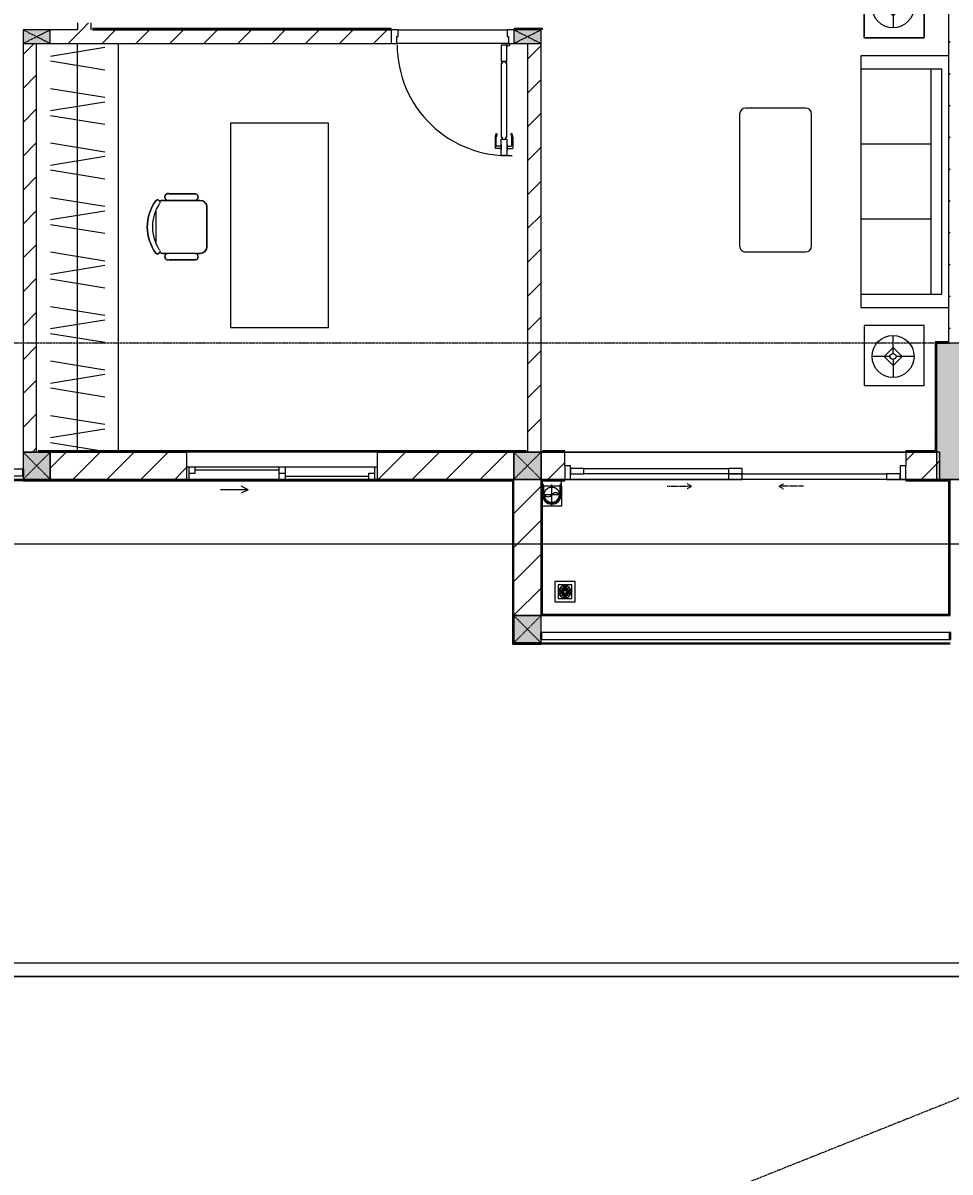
# Model space of a CAD drawing. Header units: millimetres. Extents: x 5356 to 209803, y -16346 to 109894.
# Drawn here: x 62252 to 69053, y 19453 to 27887 of the extents above; entities that cross this region are included whole.
import ezdxf

# ---------------------------------------------------------------- set-up
doc = ezdxf.new("R2010")
doc.units = ezdxf.units.MM
for name, pattern in [('Dash', [6, 3, -3]), ('Grid Line', [22.225, 12.7, -3.175, 3.175, -3.175]), ('IMPORT-CENTER _3_', [10.16, 6.35, -1.27, 1.27, -1.27])]:
    doc.linetypes.add(name, pattern=pattern)
for name, color, linetype, lineweight in [('0-1', 7, 'Continuous', 5), ('A-ANNO-DIMS', 211, 'Continuous', 9), ('A-ANNO-DIMS-220', 211, 'Continuous', 9), ('A-DETL-GENF-1', 9, 'Continuous', 9), ('A-DOOR', 31, 'Continuous', 9), ('A-DOOR-1', 9, 'Continuous', 9), ('A-DOOR-FRAM', 31, 'Continuous', 9), ('A-DOOR-HDLN', 31, 'Dash', 9), ('A-FLOR-1', 9, 'Continuous', 9), ('A-FLOR-HRAL', 11, 'Continuous', 9), ('A-FLOR-HRAL-1', 9, 'Continuous', 9), ('A-GLAZ', 151, 'Continuous', 9), ('A-WALL', 113, 'Continuous', 9), ('A-WALL-1', 253, 'Continuous', 18), ('A-WALL-2', 9, 'Continuous', 9), ('A-WALL-3', 113, 'Continuous', 18), ('A-WALL-PATT-1', 10, 'Continuous', 9), ('A-WALL-PATT-2', 9, 'Continuous', 9), ('A-WALL-PATT-3', 111, 'Continuous', 9), ('C-PRKG', 70, 'Continuous', 9), ('C-PRKG-HDLN', 70, 'Dash', 9), ('G-IMPT', 8, 'Continuous', 9), ('G-IMPT-2', 8, 'IMPORT-CENTER _3_', 9), ('I-FURN', 30, 'Continuous', 9), ('I-FURN-1', 9, 'Continuous', 9), ('I-WALL-1', 253, 'Continuous', 18), ('I-WALL-2', 9, 'Continuous', 9), ('M-EQPM', 50, 'Continuous', 9), ('S-BEAM-1', 9, 'Continuous', 9), ('S-COLS', 52, 'Continuous', 9), ('S-COLS-1', 254, 'Continuous', 5), ('S-COLS-2', 253, 'Continuous', 18), ('S-COLS-3', 9, 'Continuous', 9), ('S-COLS-4', 52, 'Continuous', 18), ('S-COLS-5', 52, 'Dash', 9), ('S-COLS-HDLN', 52, 'Dash', 9), ('S-COLS-HDLN-1', 9, 'Dash', 9), ('S-GRID-1', 1, 'Grid Line', 9)]:
    doc.layers.add(name, color=color, linetype=linetype, lineweight=lineweight)
doc.styles.add('Arial_2', font='arial_0.ttf', dxfattribs={"width": 0.9, "height": 660})
doc.dimstyles.new('1_Dim_chi_tiet_khu_đất_2', dxfattribs={"dimscale": 304.8, "dimtxt": 673.371204, "dimasz": 0.866142, "dimexe": 0.721785, "dimexo": 0.0625, "dimgap": 0.072178, "dimtad": 1, "dimdec": 0, "dimrnd": 5, "dimzin": 0, "dimdsep": 46, "dimtxsty": 'Arial_2', "dimblk1": 'OBLIQUE', "dimblk2": 'OBLIQUE', "dimsah": 1, "dimcen": 0.09, "dimdle": 0.721785, "dimazin": 0, "dimtfac": 1, "dimtdec": 4, "dimtix": 1, "dimtmove": 0, "dimatfit": 3, "dimfxl": 2.165354, "dimfxlon": 1, "dimtvp": 1, "dimtolj": 1, "dimtzin": 0, "dimarcsym": 2})
pattern_1 = [(45, (0, 0), (-124.4508, 124.4508), [])]
pattern_2 = [(45, (0, 0), (-116.67262, 116.67262), [])]

# ---------------------------------------------------------------- blocks, each defined once
blk = doc.blocks.new('NCV_TKTC_KET CAU_rvt-1-TKCS_MB ĐỊNH VỊ MỐC TỌA ĐỘ CÔNG TRÌNH')
at = {"layer": 'S-COLS-1'}
blk.add_hatch(color=256, dxfattribs=at).paths.add_polyline_path([(69352.6, 24536.9), (69352.6, 25536.9), (68952.6, 25536.9), (68952.6, 24536.9)])
at = {"layer": 'S-BEAM-1'}
blk.add_line((69052.6, 23535.3), (66052.6, 23535.3), dxfattribs=at)
at = {"layer": 'S-COLS-2'}
for p, q in [((69352.6, 25536.9), (68952.6, 25536.9)), ((68952.6, 25536.9), (68952.6, 24536.9)), ((68952.6, 24536.9), (69352.6, 24536.9))]:
    blk.add_line(p, q, dxfattribs=at)
blk = doc.blocks.new('DOOR_CW_01 CANH MO-PANEL KINH - DIW_01-900x2200-CỬA GỖ VÂN LAMINATE-553393-TKCS_MB ĐỊNH VỊ MỐC TỌA ĐỘ CÔNG TRÌNH')
at = {"layer": 'A-DETL-GENF-1'}
for p, q in [((-397, 872), (-357, 872)), ((-397, 752), (-397, 872)), ((-357, 872), (-357, 752)), ((-442, 737), (-442, 816.5)), ((-399, 820.5), (-438, 820.5)), ((-434, 799.5), (-434, 737)), ((-399, 803.5), (-430, 803.5)), ((-399, 831.8), (-397, 831.8)), ((-399, 792.2), (-399, 831.8)), ((-397, 792.2), (-399, 792.2)), ((-397, 792.2), (-397, 831.8)), ((-357, 792.2), (-357, 831.8)), ((-355, 831.8), (-357, 831.8)), ((-357, 792.2), (-355, 792.2)), ((-355, 792.2), (-355, 831.8)), ((-355, 820.5), (-316, 820.5)), ((-355, 803.5), (-324, 803.5)), ((-320, 799.5), (-320, 737)), ((-312, 737), (-312, 816.5)), ((-433.9, 711.2), (-427.3, 715.8)), ((-357, 752), (-397, 752)), ((-397, 738), (-391, 738)), ((-397, 738), (-397, 196)), ((-363, 752), (-391, 752)), ((-391, 752), (-391, 738)), ((-363, 738), (-363, 752)), ((-357, 738), (-363, 738)), ((-357, 196), (-357, 738)), ((-320.1, 711.2), (-326.7, 715.8)), ((-397, 196), (-391, 196)), ((-357, 182), (-397, 182)), ((-397, 182), (-397, 62)), ((-391, 196), (-391, 182)), ((-391, 182), (-363, 182)), ((-357, 196), (-363, 196)), ((-363, 182), (-363, 196)), ((-357, 62), (-357, 182)), ((-397, 62), (-357, 62))]:
    blk.add_line(p, q, dxfattribs=at)
blk.add_circle((-407, 60), 10, dxfattribs=at)
for centre, radius, start, end in [((-407, 60), 814, 360, 92), ((-438, 816.5), 4, 90, 180), ((-430, 799.5), 4, 90, 180), ((-324, 799.5), 4, 360, 90), ((-316, 816.5), 4, 0, 90), ((-397, 737), 45, 180, 215), ((-397, 737), 37, 180, 215), ((-357, 737), 37, 325, 0), ((-357, 737), 45, 325, 0)]:
    blk.add_arc(centre, radius, start, end, dxfattribs=at)
at = {"layer": 'A-DOOR-1'}
for p, q in [((-410, 50), (-450, 50)), ((-450, 50), (-450, -50)), ((-410, 0), (-410, 50)), ((-400, 0), (-410, 0)), ((-407, 50), (-382, 50)), ((-400, -50), (-400, 0)), ((410, 0), (400, 0)), ((400, 0), (400, -50)), ((450, 50), (410, 50)), ((410, 50), (410, 0)), ((450, -50), (450, 50)), ((-450, -50), (-400, -50)), ((400, -50), (450, -50))]:
    blk.add_line(p, q, dxfattribs=at)
blk = doc.blocks.new('TU DO LV A - TU DO LV A-V11-TKCS_MB ĐỊNH VỊ MỐC TỌA ĐỘ CÔNG TRÌNH')
at = {"layer": 'I-FURN'}
for p, q in [((10, 136.3), (68.9, 499)), ((169, 101), (104.4, 499)), ((202.5, 101), (267.1, 499)), ((404.3, 101), (468.9, 499)), ((569, 101), (504.4, 499)), ((602.5, 101), (667.1, 499)), ((804.3, 101), (868.9, 499)), ((969, 101), (904.4, 499)), ((1002.5, 101), (1067.1, 499)), ((1204.3, 101), (1268.9, 499)), ((1369, 101), (1304.4, 499)), ((1402.5, 101), (1467.1, 499)), ((1604.3, 101), (1668.9, 499)), ((1769, 101), (1704.4, 499)), ((1802.5, 101), (1867.1, 499)), ((2004.3, 101), (2068.9, 499)), ((2169, 101), (2104.4, 499)), ((2202.5, 101), (2267.1, 499)), ((2404.3, 101), (2468.9, 499)), ((2569, 101), (2504.4, 499)), ((2602.5, 101), (2667.1, 499)), ((2804.3, 101), (2868.9, 499)), ((2969, 101), (2904.4, 499)), ((10, 300), (3000, 300)), ((10, 0), (3000, 0))]:
    blk.add_line(p, q, dxfattribs=at)
at = {"layer": 'I-FURN-1'}
blk.add_line((10, 0), (3000, 0), dxfattribs=at)
blk = doc.blocks.new('BAN LV A - BAN LV A_dwg_ban hoc2-348006-TKCS_MB ĐỊNH VỊ MỐC TỌA ĐỘ CÔNG TRÌNH')
at = {"layer": 'I-FURN'}
for p, q in [((145.8, 437.4), (-145.8, 437.4)), ((-243, 354.4), (-243, 162)), ((-194.4, 388.8), (-194.4, 113.4)), ((194.4, 113.4), (194.4, 388.8)), ((194.4, 351.4), (194.4, 150.8)), ((243.7, 162), (243.7, 354.4)), ((-120.5, 64.8), (120.5, 64.8))]:
    blk.add_line(p, q, dxfattribs=at)
at = {"layer": 'I-FURN', "flags": 128}
blk.add_lwpolyline([(-737.8, 610.5), (-737.8, 1330.5), (-154.9, 1330.5), (762.2, 1330.5), (762.2, 610.5)], close=True, dxfattribs=at)
at = {"layer": 'I-FURN'}
for centre, radius, start, end in [((-145.8, 388.8), 48.6, 90, 180), ((145.8, 388.8), 48.6, 360, 90), ((-218.7, 347.3), 25.3, 343.7398, 163.7398), ((219.4, 347.3), 25.3, 16.2602, 170.70537), ((-218.7, 154.9), 25.3, 163.7398, 16.2602), ((-180.2, 75.4), 17.8, 57.97259, 216.69006), ((-145.8, 113.4), 48.6, 180, 207.58444), ((0, 359.3), 318.2, 237.57575, 302.42425), ((180.2, 75.4), 17.8, 323.30994, 122.02741), ((145.8, 113.4), 48.6, 332.41556, 0), ((219.4, 154.9), 25.3, 189.29463, 16.2602), ((0, 324), 324, 233.1301, 306.8699)]:
    blk.add_arc(centre, radius, start, end, dxfattribs=at)
blk = doc.blocks.new('BAN LV A - BAN LV A_dwg-348005-TKCS_MB ĐỊNH VỊ MỐC TỌA ĐỘ CÔNG TRÌNH')
at = {"extrusion": (0, 0, -1), "zscale": -1, "rotation": 180}
blk.add_blockref('BAN LV A - BAN LV A_dwg_ban hoc2-348006-TKCS_MB ĐỊNH VỊ MỐC TỌA ĐỘ CÔNG TRÌNH', (-729, 1383.7), dxfattribs=at)
blk = doc.blocks.new('BAN LV A - BAN LV A-348231-TKCS_MB ĐỊNH VỊ MỐC TỌA ĐỘ CÔNG TRÌNH')
at = {"layer": 'I-FURN-1'}
for p, q in [((534.6, 1270.3), (534.6, 1235.9)), ((923.4, 1232.9), (923.4, 1270.3)), ((486, 1221.7), (486, 1029.3)), ((972.7, 1029.3), (972.7, 1221.7)), ((534.6, 1029.3), (534.6, 994.9)), ((923.4, 994.9), (923.4, 1032.3)), ((583.2, 946.3), (874.8, 946.3)), ((1491.2, 773.2), (-8.8, 773.2)), ((-8.8, 773.2), (-8.8, 53.2)), ((1491.2, 53.2), (1491.2, 773.2)), ((-8.8, 53.2), (1491.2, 53.2))]:
    blk.add_line(p, q, dxfattribs=at)
for centre, radius, start, end in [((729, 1059.7), 324, 53.1301, 126.8699), ((548.9, 1308.3), 17.8, 143.30994, 240.59603), ((583.2, 1270.3), 48.6, 152.41556, 180), ((909.2, 1308.3), 17.8, 299.40397, 36.69006), ((874.8, 1270.3), 48.6, 360, 27.58444), ((510.3, 1228.8), 25.3, 16.2602, 196.2602), ((948.4, 1228.8), 25.3, 343.7398, 170.70537), ((510.3, 1036.4), 25.3, 196.2602, 343.7398), ((948.4, 1036.4), 25.3, 189.29463, 343.7398), ((583.2, 994.9), 48.6, 180, 270), ((874.8, 994.9), 48.6, 270, 360)]:
    blk.add_arc(centre, radius, start, end, dxfattribs=at)
blk.add_blockref('BAN LV A - BAN LV A_dwg-348005-TKCS_MB ĐỊNH VỊ MỐC TỌA ĐỘ CÔNG TRÌNH', (0, 0))
blk = doc.blocks.new('LOBBY_SOFA_1 - LOBBY_SOFA_1-V15-TKCS_MB ĐỊNH VỊ MỐC TỌA ĐỘ CÔNG TRÌNH')
at = {"layer": 'I-FURN'}
for p, q in [((-2556, -14.9), (-2556, -660)), ((-2457, -66), (-2457, -660)), ((-807, -66), (-2457, -66)), ((-807, -660), (-807, -66)), ((-708, -660), (-708, -14.9)), ((-807, -143), (-2457, -143)), ((-1907, -143), (-1907, -660)), ((-1357, -143), (-1357, -660)), ((-3128.2, -193.5), (-2688.2, -193.5)), ((-3128.2, -633.5), (-3128.2, -193.5)), ((-2688.2, -193.5), (-2688.2, -633.5)), ((-575.9, -193.5), (-575.9, -633.5)), ((-135.9, -193.5), (-575.9, -193.5)), ((-135.9, -633.5), (-135.9, -193.5)), ((-2915.4, -269), (-2915.4, -401)), ((-348.6, -269), (-348.6, -401)), ((-2915.4, -357), (-2981.4, -423)), ((-2849.4, -423), (-2915.4, -357)), ((-414.6, -423), (-348.6, -357)), ((-348.6, -357), (-282.6, -423)), ((-2937.4, -423), (-3069.4, -423)), ((-2981.4, -423), (-2915.4, -489)), ((-2915.4, -489), (-2849.4, -423)), ((-2915.4, -445), (-2915.4, -577)), ((-2893.4, -423), (-2761.4, -423)), ((-370.6, -423), (-502.6, -423)), ((-348.6, -489), (-414.6, -423)), ((-282.6, -423), (-348.6, -489)), ((-348.6, -445), (-348.6, -577)), ((-326.6, -423), (-194.6, -423)), ((-2688.2, -633.5), (-3128.2, -633.5)), ((-2556, -660), (-708, -660)), ((-575.9, -633.5), (-135.9, -633.5)), ((-2172.3, -1064.5), (-2172.3, -1504.5)), ((-1160.3, -1020.5), (-2128.3, -1020.5)), ((-1116.3, -1504.5), (-1116.3, -1064.5)), ((-2128.3, -1548.5), (-1160.3, -1548.5))]:
    blk.add_line(p, q, dxfattribs=at)
for centre, radius in [((-2915.4, -423), 154), ((-348.6, -423), 154), ((-2915.4, -423), 22), ((-348.6, -423), 22)]:
    blk.add_circle(centre, radius, dxfattribs=at)
for centre, start, end in [((-2128.3, -1064.5), 90, 180), ((-1160.3, -1064.5), 0, 90), ((-2128.3, -1504.5), 180, 270), ((-1160.3, -1504.5), 270, 0)]:
    blk.add_arc(centre, 44, start, end, dxfattribs=at)
at = {"layer": 'I-FURN-1'}
for p, q in [((-2556, -14.9), (-2556, -660)), ((-708, -660), (-708, -14.9)), ((-2688.2, -193.5), (-3128.2, -193.5)), ((-3128.2, -193.5), (-3128.2, -633.5)), ((-2688.2, -633.5), (-2688.2, -193.5)), ((-135.9, -193.5), (-575.9, -193.5)), ((-575.9, -193.5), (-575.9, -633.5)), ((-135.9, -633.5), (-135.9, -193.5)), ((-3128.2, -633.5), (-2688.2, -633.5)), ((-2556, -660), (-708, -660)), ((-575.9, -633.5), (-135.9, -633.5)), ((-2172.3, -1064.5), (-2172.3, -1504.5)), ((-1160.3, -1020.5), (-2128.3, -1020.5)), ((-1116.3, -1504.5), (-1116.3, -1064.5)), ((-2128.3, -1548.5), (-1160.3, -1548.5))]:
    blk.add_line(p, q, dxfattribs=at)
for centre, start, end in [((-2128.3, -1064.5), 90, 180), ((-1160.3, -1064.5), 0, 90), ((-2128.3, -1504.5), 180, 270), ((-1160.3, -1504.5), 270, 0)]:
    blk.add_arc(centre, 44, start, end, dxfattribs=at)
blk = doc.blocks.new('Railing - 50 x 10mm-457210-TKCS_MB ĐỊNH VỊ MỐC TỌA ĐỘ CÔNG TRÌNH')
at = {"layer": 'A-FLOR-HRAL-1'}
for p, q in [((25, 5), (-25, 5)), ((-25, 5), (-25, -5)), ((25, -5), (25, 5)), ((-25, -5), (25, -5))]:
    blk.add_line(p, q, dxfattribs=at)
blk = doc.blocks.new('Railing - Railing-641389-TKCS_MB ĐỊNH VỊ MỐC TỌA ĐỘ CÔNG TRÌNH')
at = {"layer": 'A-FLOR-HRAL-1'}
for p, q in [((39339.1, 15351.2), (38244.1, 15351.2)), ((38244.1, 15301.2), (39339.1, 15301.2))]:
    blk.add_line(p, q, dxfattribs=at)
at = {"rotation": 90.00000000000001}
for p in [(38219.1, 15326.2), (39344.1, 15326.2)]:
    blk.add_blockref('Railing - 50 x 10mm-457210-TKCS_MB ĐỊNH VỊ MỐC TỌA ĐỘ CÔNG TRÌNH', p, dxfattribs=at)
blk = doc.blocks.new('G1_SOF - BO TRU - 100x200-745959-TKCS_MB ĐỊNH VỊ MỐC TỌA ĐỘ CÔNG TRÌNH')
at = {"layer": 'S-COLS-3'}
blk.add_hatch(color=256, dxfattribs=at).paths.add_polyline_path([(50, -100), (50, 98.4), (-50, 98.4), (-50, -100), (0, -100)])
at = {"layer": 'S-COLS-2'}
for p, q in [((-50, 98.4), (-50, -100)), ((50, -100), (50, 98.4)), ((-50, -100), (50, -100))]:
    blk.add_line(p, q, dxfattribs=at)
at = {"layer": 'S-COLS-HDLN-1'}
for p, q in [((50, 100), (-50, -100)), ((-50, 100), (50, -100))]:
    blk.add_line(p, q, dxfattribs=at)
blk = doc.blocks.new('G1_SOF - BO TRU - 100x200-V63-TKCS_MB ĐỊNH VỊ MỐC TỌA ĐỘ CÔNG TRÌNH')
at = {"layer": 'S-COLS-3'}
blk.add_hatch(color=256, dxfattribs=at).paths.add_polyline_path([(50, -100), (50, 100), (-50, 100), (-50, -100)])
at = {"layer": 'S-COLS-2'}
for p, q in [((50, 100), (-50, 100)), ((-50, 100), (-50, -100)), ((50, -100), (50, 100)), ((-50, -100), (50, -100))]:
    blk.add_line(p, q, dxfattribs=at)
at = {"layer": 'S-COLS-HDLN-1'}
for p, q in [((50, 100), (-50, -100)), ((-50, 100), (50, -100))]:
    blk.add_line(p, q, dxfattribs=at)
blk = doc.blocks.new('NCV_TKTC_TANG 1_rvt-1-TKCS_MB ĐỊNH VỊ MỐC TỌA ĐỘ CÔNG TRÌNH')
at = {"layer": 'A-WALL-PATT-1'}
h = blk.add_hatch(dxfattribs=at)
h.set_pattern_fill('FP_2', color=256, style=0, pattern_type=2)
h.set_pattern_definition(pattern_1)
h.paths.add_polyline_path([(62752.6, 27836.9), (62752.6, 27886.9), (62652.6, 27886.9), (62652.6, 27836.9), (62702.6, 27836.9)])
h.paths.add_polyline_path([(62702.6, 28786.9), (62752.6, 28786.9), (62752.6, 28836.9), (62652.6, 28836.9), (62652.6, 28786.9)])
h = blk.add_hatch(dxfattribs=at)
h.set_pattern_fill('FP_2', color=256, style=0, pattern_type=2)
h.set_pattern_definition(pattern_1)
h.paths.add_polyline_path([(63457.3, 27736.9), (64954.2, 27736.9), (64954.2, 27836.9), (62452.6, 27836.9), (62452.6, 27736.9)])
h = blk.add_hatch(dxfattribs=at)
h.set_pattern_fill('FP_2', color=256, style=0, pattern_type=2)
h.set_pattern_definition(pattern_1)
h.paths.add_polyline_path([(62252.6, 24736.9), (62352.6, 24736.9), (62352.6, 27736.9), (62252.6, 27736.9), (62252.6, 24746.9)])
h = blk.add_hatch(dxfattribs=at)
h.set_pattern_fill('FP_2', color=256, style=0, pattern_type=2)
h.set_pattern_definition(pattern_1)
h.paths.add_polyline_path([(65952.6, 24736.9), (66052.6, 24736.9), (66052.6, 27736.9), (65952.6, 27736.9), (65952.6, 25076.9)])
at = {"layer": 'A-WALL-PATT-2'}
h = blk.add_hatch(dxfattribs=at)
h.set_pattern_fill('FP_3', color=256, style=0, pattern_type=2)
h.set_pattern_definition(pattern_2)
h.paths.add_polyline_path([(69052.6, 25546.9), (69052.6, 32236.9), (69042.6, 32236.9), (69042.6, 25546.9)])
h = blk.add_hatch(dxfattribs=at)
h.set_pattern_fill('FP_3', color=256, style=0, pattern_type=2)
h.set_pattern_definition(pattern_2)
h.paths.add_polyline_path([(66052.6, 27836.9), (66062.6, 27836.9), (66062.6, 27846.9), (65854.2, 27846.9), (65854.2, 27836.9), (65952.6, 27836.9)])
h.paths.add_polyline_path([(63457.3, 27836.9), (64954.2, 27836.9), (64954.2, 27846.9), (62762.6, 27846.9), (62762.6, 27836.9)])
h = blk.add_hatch(dxfattribs=at)
h.set_pattern_fill('FP_3', color=256, style=0, pattern_type=2)
h.set_pattern_definition(pattern_2)
h.paths.add_polyline_path([(68942.6, 24746.9), (68952.6, 24746.9), (68952.6, 25546.9), (68942.6, 25546.9), (68942.6, 25076.9)])
h = blk.add_hatch(dxfattribs=at)
h.set_pattern_fill('FP_3', color=256, style=0, pattern_type=2)
h.set_pattern_definition(pattern_2)
h.paths.add_polyline_path([(65952.6, 24736.9), (65952.6, 24746.9), (62362.6, 24746.9), (62362.6, 24736.9), (65878.1, 24736.9)])
h = blk.add_hatch(dxfattribs=at)
h.set_pattern_fill('FP_3', color=256, style=0, pattern_type=2)
h.set_pattern_definition(pattern_2)
h.paths.add_polyline_path([(68727.6, 24736.9), (68952.6, 24736.9), (68952.6, 24746.9), (68727.6, 24746.9)])
h.paths.add_polyline_path([(66227.6, 24736.9), (66227.6, 24746.9), (66062.6, 24746.9), (66062.6, 24736.9)])
h = blk.add_hatch(dxfattribs=at)
h.set_pattern_fill('FP_3', color=256, style=0, pattern_type=2)
h.set_pattern_definition(pattern_2)
h.paths.add_polyline_path([(66052.6, 23537.4), (66062.6, 23537.4), (66062.6, 24536.9), (66052.6, 24536.9), (66052.6, 24090.6)])
h = blk.add_hatch(dxfattribs=at)
h.set_pattern_fill('FP_3', color=256, style=0, pattern_type=2)
h.set_pattern_definition(pattern_2)
h.paths.add_polyline_path([(69052.6, 24526.9), (69052.6, 24536.9), (68727.6, 24536.9), (68727.6, 24526.9), (69042.6, 24526.9)])
h.paths.add_polyline_path([(66227.6, 24526.9), (66227.6, 24536.9), (66062.6, 24536.9), (66062.6, 24526.9), (66223.6, 24526.9)])
h = blk.add_hatch(dxfattribs=at)
h.set_pattern_fill('FP_3', color=256, style=0, pattern_type=2)
h.set_pattern_definition(pattern_2)
h.paths.add_polyline_path([(69042.6, 23537.4), (69052.6, 23537.4), (69052.6, 24526.9), (69042.6, 24526.9), (69042.6, 24090.6)])
at = {"layer": 'A-FLOR-1'}
for p, q in [((65004.2, 27836.9), (65804.2, 27836.9)), ((65814.2, 27736.9), (64994.2, 27736.9)), ((66227.6, 24736.9), (68727.6, 24736.9)), ((68727.6, 24736.9), (66227.6, 24736.9)), ((66267.6, 24536.9), (67427.6, 24536.9)), ((66052.6, 23536.9), (69052.6, 23536.9))]:
    blk.add_line(p, q, dxfattribs=at)
at = {"layer": 'A-WALL-1'}
for p, q in [((62652.6, 27836.9), (62452.6, 27836.9)), ((62352.6, 24736.9), (62352.6, 27736.9)), ((65952.6, 27736.9), (65952.6, 24736.9)), ((66052.6, 24736.9), (66052.6, 27736.9)), ((62252.6, 24746.9), (62252.6, 24736.9)), ((62252.6, 24736.9), (62352.6, 24736.9)), ((65952.6, 24736.9), (66052.6, 24736.9))]:
    blk.add_line(p, q, dxfattribs=at)
at = {"layer": 'A-WALL-2'}
for p, q in [((62652.6, 27886.9), (62652.6, 27836.9)), ((62752.6, 27836.9), (62752.6, 27886.9)), ((64954.2, 27836.9), (62762.6, 27836.9)), ((62762.6, 27836.9), (64954.2, 27836.9)), ((65004.2, 27836.9), (65804.2, 27836.9)), ((62252.6, 27736.9), (62252.6, 24746.9)), ((62452.6, 27736.9), (64954.2, 27736.9)), ((65814.2, 27736.9), (64994.2, 27736.9))]:
    blk.add_line(p, q, dxfattribs=at)
at = {"layer": 'I-WALL-1'}
for p, q in [((69042.6, 32226.9), (69042.6, 25546.9)), ((64954.2, 27846.9), (62762.6, 27846.9)), ((64954.2, 27836.9), (64954.2, 27846.9)), ((66062.6, 27846.9), (65854.2, 27846.9)), ((65854.2, 27846.9), (65854.2, 27836.9)), ((66062.6, 27836.9), (66062.6, 27846.9)), ((68952.6, 25546.9), (68942.6, 25546.9)), ((68942.6, 25546.9), (68942.6, 24746.9)), ((69042.6, 25546.9), (68952.6, 25546.9)), ((68952.6, 24746.9), (68952.6, 25536.9)), ((68952.6, 25536.9), (69052.6, 25536.9)), ((65942.6, 24746.9), (62362.6, 24746.9)), ((62362.6, 24736.9), (63452.6, 24736.9)), ((64852.6, 24736.9), (65952.6, 24736.9)), ((65952.6, 24736.9), (65952.6, 24746.9)), ((66227.6, 24746.9), (66062.6, 24746.9)), ((66062.6, 24736.9), (66227.6, 24736.9)), ((66227.6, 24736.9), (66227.6, 24746.9)), ((68942.6, 24746.9), (68727.6, 24746.9)), ((68727.6, 24746.9), (68727.6, 24736.9)), ((68727.6, 24736.9), (68952.6, 24736.9)), ((68952.6, 24736.9), (68952.6, 24746.9)), ((66052.6, 24536.9), (66052.6, 23537.4)), ((66062.6, 24536.9), (66052.6, 24536.9)), ((66227.6, 24536.9), (66062.6, 24536.9)), ((66062.6, 23537.4), (66062.6, 24526.9)), ((66062.6, 24526.9), (66227.6, 24526.9)), ((66227.6, 24526.9), (66227.6, 24536.9)), ((69052.6, 24536.9), (68727.6, 24536.9)), ((68727.6, 24536.9), (68727.6, 24526.9)), ((68727.6, 24526.9), (69042.6, 24526.9)), ((69042.6, 24526.9), (69042.6, 23537.4)), ((69052.6, 24526.9), (69052.6, 24536.9)), ((69052.6, 23537.4), (69052.6, 24526.9)), ((66052.6, 23537.4), (66062.6, 23537.4)), ((69042.6, 23537.4), (69052.6, 23537.4))]:
    blk.add_line(p, q, dxfattribs=at)
at = {"layer": 'I-WALL-2'}
for p, q in [((66062.6, 23547.4), (69042.6, 23547.4)), ((69042.6, 23537.4), (66062.6, 23537.4))]:
    blk.add_line(p, q, dxfattribs=at)
at = {"layer": 'A-DOOR-1', "rotation": 180}
blk.add_blockref('DOOR_CW_01 CANH MO-PANEL KINH - DIW_01-900x2200-CỬA GỖ VÂN LAMINATE-553393-TKCS_MB ĐỊNH VỊ MỐC TỌA ĐỘ CÔNG TRÌNH', (65404.2, 27786.9), dxfattribs=at)
at = {"layer": 'A-FLOR-HRAL-1'}
blk.add_blockref('Railing - Railing-641389-TKCS_MB ĐỊNH VỊ MỐC TỌA ĐỘ CÔNG TRÌNH', (22908.5, 9260.7), dxfattribs=at)
at = {"layer": 'I-FURN-1'}
for name, p, rotation in [('LOBBY_SOFA_1 - LOBBY_SOFA_1-V15-TKCS_MB ĐỊNH VỊ MỐC TỌA ĐỘ CÔNG TRÌNH', (69057.5, 25090.4), 270.0000000000005), ('TU DO LV A - TU DO LV A-V11-TKCS_MB ĐỊNH VỊ MỐC TỌA ĐỘ CÔNG TRÌNH', (62952.6, 24736.9), 89.99999999999993), ('BAN LV A - BAN LV A-348231-TKCS_MB ĐỊNH VỊ MỐC TỌA ĐỘ CÔNG TRÌNH', (64547.4, 25661.2), 90.0000000000001)]:
    blk.add_blockref(name, p, dxfattribs=dict(at, rotation=rotation))
at = {"layer": 'S-COLS-3', "rotation": 89.99999999999945}
for name, p in [('G1_SOF - BO TRU - 100x200-V63-TKCS_MB ĐỊNH VỊ MỐC TỌA ĐỘ CÔNG TRÌNH', (62352.6, 27786.9)), ('G1_SOF - BO TRU - 100x200-745959-TKCS_MB ĐỊNH VỊ MỐC TỌA ĐỘ CÔNG TRÌNH', (65952.6, 27786.9))]:
    blk.add_blockref(name, p, dxfattribs=at)
blk = doc.blocks.new('1_FAMILY RVT - W01-WxH 1400x1400xmm-389822-TKCS_MB ĐỊNH VỊ MỐC TỌA ĐỘ CÔNG TRÌNH')
at = {"layer": 'A-GLAZ'}
for p, q in [((248.4, 172.39), (299.2, 197.79)), ((248.4, 172.39), (299.2, 146.99)), ((248.4, 172.39), (451.6, 172.39)), ((-700, 96.19), (-700, -103.81)), ((700, 96.19), (-700, 96.19)), ((-700, 96.19), (-636.5, 96.19)), ((-680.95, 96.19), (-680.95, 7.29)), ((-636.5, 96.19), (-22.225, 96.19)), ((-636.5, 96.19), (-636.5, 51.74)), ((-22.225, 7.29), (-22.225, 96.19)), ((-22.225, 96.19), (22.225, 96.19)), ((22.225, 96.19), (680.95, 96.19)), ((22.225, 96.19), (22.225, 7.29)), ((680.95, 96.19), (700, 96.19)), ((680.95, 96.19), (680.95, 7.29)), ((700, -103.81), (700, 96.19)), ((-700, 7.29), (-680.95, 7.29)), ((-636.5, 51.74), (-680.95, 51.74)), ((-680.95, 7.29), (-22.225, 7.29)), ((-636.5, 73.965), (-22.225, 73.965)), ((22.225, 51.74), (-22.225, 51.74)), ((-22.225, 7.29), (22.225, 7.29)), ((22.225, 29.515), (636.5, 29.515)), ((22.225, 7.29), (636.5, 7.29)), ((636.5, 51.74), (636.5, 7.29)), ((680.95, 51.74), (636.5, 51.74)), ((636.5, 7.29), (700, 7.29)), ((-700, -103.81), (700, -103.81))]:
    blk.add_line(p, q, dxfattribs=at)
blk = doc.blocks.new('DEG_02-DEG_03 - DEG_02-2500x2400mm-CỬA ĐI 02 CÁNH TRƯỢT-625766-TKCS_MB ĐỊNH VỊ MỐC TỌA ĐỘ CÔNG TRÌNH')
at = {"layer": 'A-DOOR'}
for p, q in [((-1110, 100), (-1210, 100)), ((-1210, 100), (-1210, 60)), ((-1110, 60), (-1110, 100)), ((-1110, 100), (-50, 100)), ((50, 100), (-50, 100)), ((-50, 100), (-50, 60)), ((50, 60), (50, 100)), ((-1210, 60), (-1110, 60)), ((-50, 60), (-1110, 60)), ((50, 60), (-50, 60)), ((-50, 60), (-50, 20)), ((-50, 60), (50, 60)), ((-50, 20), (50, 20)), ((50, 20), (50, 60)), ((50, 60), (1110, 60)), ((1110, 20), (50, 20)), ((1210, 60), (1110, 60)), ((1110, 60), (1110, 20)), ((1110, 20), (1210, 20)), ((1210, 20), (1210, 60))]:
    blk.add_line(p, q, dxfattribs=at)
at = {"layer": 'A-DOOR-FRAM'}
for p, q in [((-1210, 100), (-1250, 100)), ((-1250, 100), (-1250, 0)), ((-1210, 0), (-1210, 100)), ((1250, 100), (1210, 100)), ((1210, 100), (1210, 0)), ((1250, 0), (1250, 100)), ((-1250, 0), (-1210, 0)), ((1210, 0), (1250, 0))]:
    blk.add_line(p, q, dxfattribs=at)
at = {"layer": 'A-DOOR-HDLN'}
for p, q in [((-320.4, 151.1), (-355, 171.1)), ((320.4, 151.1), (355, 171.1)), ((-500.4, 151.1), (-320.4, 151.1)), ((-320.4, 151.1), (-355, 131.1)), ((320.4, 151.1), (355, 131.1)), ((500.4, 151.1), (320.4, 151.1))]:
    blk.add_line(p, q, dxfattribs=at)
blk = doc.blocks.new('BAI XE PCCC - BAI XE PCCC-V180-TKCS_MB ĐỊNH VỊ MỐC TỌA ĐỘ CÔNG TRÌNH')
at = {"layer": 'C-PRKG'}
blk.add_line((15000, 6000), (0, 6000), dxfattribs=at)
at = {"layer": 'C-PRKG-HDLN'}
blk.add_line((15000, 6000), (0, 0), dxfattribs=at)
blk = doc.blocks.new('Railing - 50 x 10mm-1251311-TKCS_MB ĐỊNH VỊ MỐC TỌA ĐỘ CÔNG TRÌNH')
at = {"layer": 'A-FLOR-HRAL'}
for p, q in [((25, 5), (-25, 5)), ((-25, 5), (-25, -5)), ((25, -5), (25, 5)), ((-25, -5), (25, -5))]:
    blk.add_line(p, q, dxfattribs=at)
blk = doc.blocks.new('Railing - Railing-1602710-TKCS_MB ĐỊNH VỊ MỐC TỌA ĐỘ CÔNG TRÌNH')
at = {"layer": 'A-FLOR-HRAL'}
for p, q in [((69047.6, 23412.4), (66057.6, 23412.4)), ((66057.6, 23362.4), (69047.6, 23362.4))]:
    blk.add_line(p, q, dxfattribs=at)
at = {"rotation": 90}
for p in [(66052.6, 23387.4), (69052.6, 23387.4)]:
    blk.add_blockref('Railing - 50 x 10mm-1251311-TKCS_MB ĐỊNH VỊ MỐC TỌA ĐỘ CÔNG TRÌNH', p, dxfattribs=at)
blk = doc.blocks.new('TKTC_XREF_251221_MB TANG 1 - TKTC_XREF_260130_MB TANG 1_dwg_CUM U_DN100-V239-TKCS_MB ĐỊNH VỊ MỐC TỌA ĐỘ CÔNG TRÌNH')
at = {"layer": 'G-IMPT'}
blk.add_hatch(color=256, dxfattribs=at).paths.add_polyline_path([(61, 0), (58.9, 15.8), (52.8, 30.5), (43.1, 43.1), (30.5, 52.8), (15.8, 58.9), (0, 61), (0, 57), (14.8, 55.1), (28.5, 49.4), (40.3, 40.3), (49.4, 28.5), (55.1, 14.8), (57, 0), (55.1, -14.8), (49.4, -28.5), (40.3, -40.3), (28.5, -49.4), (14.8, -55.1), (0, -57), (0, -61), (15.8, -58.9), (30.5, -52.8), (43.1, -43.1), (52.8, -30.5), (58.9, -15.8)])
for p, q in [((-79.1, 66.6), (-79.1, 63.4)), ((-76.6, 66.6), (-76.6, 63.4)), ((-74.6, 66.6), (-74.6, 63.4)), ((-72.7, 69.3), (-72.7, 60.7)), ((-66.9, 67.9), (-71.7, 67.9)), ((-66.9, 62.1), (-71.7, 62.1)), ((-65, 69), (0, 69)), ((-79.1, -63.4), (-79.1, -66.6)), ((-76.6, -63.4), (-76.6, -66.6)), ((-74.6, -63.4), (-74.6, -66.6)), ((-72.7, -60.7), (-72.7, -68.6)), ((-66.9, -62.1), (-71.7, -62.1)), ((-66.9, -67.9), (-71.7, -67.9))]:
    blk.add_line(p, q, dxfattribs=at)
at = {"layer": 'G-IMPT', "flags": 128}
for points in [[(-72.7, 67.6), (-78.1, 67.6), (-78.1, 62.4), (-72.7, 62.4)], [(-71.7, 59.2), (-66.9, 59.2), (-66.9, 70.8), (-71.7, 70.8)], [(-66.9, 70.8), (-66.9, 72.7), (-65, 72.7), (-65, 57.3), (-66.9, 57.3), (-66.9, 59.2)], [(-65, 61), (0, 61), (0, 57)], [(-72.7, -62.4), (-78.1, -62.4), (-78.1, -67.6), (-72.7, -67.6)], [(-66.9, -68.7), (-66.9, -59.2), (-71.7, -59.2)], [(-66.9, -59.2), (-66.9, -57.3), (-65, -57.3), (-65, -68.7)], [(-65, -61), (0, -61), (0, -57)]]:
    blk.add_lwpolyline(points, dxfattribs=at)
at = {"layer": 'G-IMPT'}
for centre, radius, start, end in [((-78.1, 66.6), 0.96, 90, 180), ((-78.1, 63.4), 0.96, 180, 270), ((-71.1, 69.3), 1.56, 112.61986, 247.38014), ((-67.9, 65), 4.8, 143.1301, 216.8699), ((-71.1, 60.7), 1.56, 112.61986, 247.38014), ((0, 0), 69, 271.95476, 90), ((0, 0), 61, 270, 90), ((0, 0), 57, 270, 90), ((-78.1, -63.4), 0.96, 90, 180), ((-78.1, -66.6), 0.96, 180, 270), ((-71.1, -60.7), 1.56, 112.61986, 247.38014), ((-67.9, -65), 4.8, 143.1301, 216.8699)]:
    blk.add_arc(centre, radius, start, end, dxfattribs=at)
blk = doc.blocks.new('TKTC_XREF_251221_MB TANG 1 - TKTC_XREF_260130_MB TANG 1_dwg_$cc-V240-TKCS_MB ĐỊNH VỊ MỐC TỌA ĐỘ CÔNG TRÌNH')
at = {"layer": 'G-IMPT'}
blk.add_circle((0, 0), 0.5, dxfattribs=at)
for centre, radius, start, end in [((0, 0), 0.5, 90, 270), ((0.188, 0.25), 0.313, 126.8699, 233.1301), ((-0.188, -0.25), 0.313, 306.8699, 53.1301)]:
    blk.add_arc(centre, radius, start, end, dxfattribs=at)
at = {"layer": 'G-IMPT-2'}
for p, q in [((-0.673, 0), (0.673, 0)), ((0, -0.673), (0, 0.607))]:
    blk.add_line(p, q, dxfattribs=at)
blk = doc.blocks.new('TKTC_XREF_251221_MB TANG 1 - TKTC_XREF_260130_MB TANG 1_dwg_THU NUOC - THU NUOC-444531-TKCS_MB TẦNG 1-4202120-TKCS_MB ĐỊNH VỊ MỐC TỌA ĐỘ CÔNG TRÌNH')
at = {"layer": 'M-EQPM'}
for p, q in [((-23.3, 10.8), (40.9, 10.8)), ((40.9, 4.8), (-23.3, 4.8)), ((-11, 23.3), (28.5, 23.3)), ((28.5, 17.3), (-11, 17.3)), ((-1.1, 35.6), (18.5, 35.6)), ((18.5, 29.6), (-1.1, 29.6)), ((-23.3, -13.6), (40.9, -13.6)), ((40.9, -19.6), (-23.3, -19.6)), ((-11, -26.1), (28.5, -26.1)), ((28.5, -32.1), (-11, -32.1)), ((-1.1, -38.5), (18.5, -38.5)), ((18.5, -44.5), (-1.1, -44.5))]:
    blk.add_line(p, q, dxfattribs=at)
at = {"layer": 'M-EQPM', "flags": 128}
for points in [[(83.7, -79.4), (83.7, 70.6), (-66.3, 70.6), (-66.3, -79.4)], [(58.7, -54.4), (58.7, 45.6), (-41.3, 45.6), (-41.3, -54.4)]]:
    blk.add_lwpolyline(points, close=True, dxfattribs=at)
for points in [[(-23.3, -1.2), (0.7, -1.2), (0.7, -7.2), (-23.3, -7.2)], [(40.9, -7.2), (16.7, -7.2), (16.7, -1.2), (40.9, -1.2)]]:
    blk.add_lwpolyline(points, dxfattribs=at)
at = {"layer": 'M-EQPM'}
for centre, radius, start, end in [((8.7, -4.4), 45, 360, 180), ((8.7, -4.4), 45, 360, 180), ((-23.3, 7.8), 3, 90, 270), ((-11, 20.3), 3, 90, 270), ((-1.1, 32.6), 3, 90, 270), ((18.5, 32.6), 3, 270, 90), ((28.5, 20.3), 3, 270, 90), ((40.9, 7.8), 3, 270, 90), ((8.7, -4.4), 45, 180, 360), ((8.7, -4.4), 45, 180, 360), ((-23.3, -4.2), 3, 90, 270), ((-23.3, -16.6), 3, 90, 270), ((-11, -29.1), 3, 90, 270), ((-1.1, -41.5), 3, 90, 270), ((18.5, -41.5), 3, 270, 90), ((28.5, -29.1), 3, 270, 90), ((40.9, -4.2), 3, 270, 90), ((40.9, -16.6), 3, 270, 90)]:
    blk.add_arc(centre, radius, start, end, dxfattribs=at)
blk = doc.blocks.new('TKTC_XREF_251221_MB TANG 1 - TKTC_XREF_260130_MB TANG 1_dwg-4202109-TKCS_MB ĐỊNH VỊ MỐC TỌA ĐỘ CÔNG TRÌNH')
at = {"layer": 'G-IMPT'}
blk.add_line((-137089.5, -376857.8), (-136948.6, -376857.8), dxfattribs=at)
at = {"layer": 'G-IMPT', "flags": 128}
for points in [[(-137089.5, -376857.7), (-136948.3, -376857.7), (-136948.6, -376819.7)], [(-136948.6, -376857.8), (-136948.6, -377007.5), (-137089.1, -377007.5)]]:
    blk.add_lwpolyline(points, dxfattribs=at)
for name, p, xscale, yscale, zscale, rotation in [('TKTC_XREF_251221_MB TANG 1 - TKTC_XREF_260130_MB TANG 1_dwg_CUM U_DN100-V239-TKCS_MB ĐỊNH VỊ MỐC TỌA ĐỘ CÔNG TRÌNH', (-137021, -376922.7), 0.9975000000000007, 0.9975000000000007, 0.9975000000000007, 270.0009913382947), ('TKTC_XREF_251221_MB TANG 1 - TKTC_XREF_260130_MB TANG 1_dwg_$cc-V240-TKCS_MB ĐỊNH VỊ MỐC TỌA ĐỘ CÔNG TRÌNH', (-137020.1, -376922.7), 113.7150000000073, 113.7150000000073, 113.7150000000073, 89.99900866374671)]:
    blk.add_blockref(name, p, dxfattribs=dict(xscale=xscale, yscale=yscale, zscale=zscale, rotation=rotation))
blk.add_blockref('TKTC_XREF_251221_MB TANG 1 - TKTC_XREF_260130_MB TANG 1_dwg_THU NUOC - THU NUOC-444531-TKCS_MB TẦNG 1-4202120-TKCS_MB ĐỊNH VỊ MỐC TỌA ĐỘ CÔNG TRÌNH', (-136932.3, -377630.4))
blk = doc.blocks.new('TKTC_XREF_251221_MB TANG 1 - TKTC_XREF_251221_MB TANG 1-2038492-TKCS_MB ĐỊNH VỊ MỐC TỌA ĐỘ CÔNG TRÌNH')
blk.add_blockref('TKTC_XREF_251221_MB TANG 1 - TKTC_XREF_260130_MB TANG 1_dwg-4202109-TKCS_MB ĐỊNH VỊ MỐC TỌA ĐỘ CÔNG TRÌNH', (169499.1, 384109.7))
blk = doc.blocks.new('G1_SOF - BO TRU - 200x200-3050151-TKCS_MB ĐỊNH VỊ MỐC TỌA ĐỘ CÔNG TRÌNH')
at = {"layer": 'S-COLS-HDLN'}
for p, q in [((-100, 100), (100, -100)), ((100, 100), (-100, -100))]:
    blk.add_line(p, q, dxfattribs=at)
blk = doc.blocks.new('DIMBLOCK7-TKCS_MB ĐỊNH VỊ MỐC TỌA ĐỘ CÔNG TRÌNH')
at = {"layer": 'A-ANNO-DIMS-220'}
for p, q in [((33652.6, 24724.5), (33652.6, 23844.5)), ((33652.6, 24064.5), (33652.6, 24724.5)), ((127252.6, 24724.5), (127252.6, 23844.5)), ((127252.6, 24064.5), (127252.6, 24724.5)), ((33432.6, 24064.5), (127472.6, 24064.5))]:
    blk.add_line(p, q, dxfattribs=at)
at = {"layer": 'A-ANNO-DIMS-220', "lineweight": 25}
for p, q in [((33652.6, 24064.5), (33784.6, 24196.5)), ((127252.6, 24064.5), (127384.6, 24196.5)), ((33652.6, 24064.5), (33520.6, 23932.5)), ((127252.6, 24064.5), (127120.6, 23932.5))]:
    blk.add_line(p, q, dxfattribs=at)
at = {"layer": 'A-ANNO-DIMS-220', "color": 0, "insert": (79313, 24943.3), "char_height": 660, "width": 2734.923, "attachment_point": 1, "line_spacing_factor": 0.941778, "style": 'Arial_2'}
blk.add_mtext('93600', dxfattribs=at)
blk = doc.blocks.new('_Oblique')
at = {"color": 0, "linetype": 'ByBlock', "lineweight": -2}
blk.add_line((-0.5, -0.5), (0.5, 0.5), dxfattribs=at)

msp = doc.modelspace()

# ---------------------------------------------------------------- hatches: boundary and pattern name
at = {"layer": 'A-WALL-PATT-3'}
h = msp.add_hatch(dxfattribs=at)
h.set_pattern_fill('FP_1', color=256, style=0, pattern_type=2)
h.set_pattern_definition(pattern_1)
h.paths.add_polyline_path([(62452.5, 24536.9), (63452.6, 24536.9), (63452.6, 24736.9), (62452.5, 24736.9)])
h.paths.add_polyline_path([(65852.6, 24536.9), (65852.6, 24736.9), (64852.6, 24736.9), (64852.6, 24536.9), (65842.6, 24536.9)])
h = msp.add_hatch(dxfattribs=at)
h.set_pattern_fill('FP_1', color=256, style=0, pattern_type=2)
h.set_pattern_definition(pattern_1)
h.paths.add_polyline_path([(68727.6, 24536.9), (68977.6, 24536.9), (68977.6, 24736.9), (68727.6, 24736.9), (68727.6, 24636.9)])
h.paths.add_polyline_path([(66227.6, 24536.9), (66227.6, 24736.9), (66052.6, 24736.9), (66052.6, 24536.9)])
h = msp.add_hatch(dxfattribs=at)
h.set_pattern_fill('FP_1', color=256, style=0, pattern_type=2)
h.set_pattern_definition(pattern_1)
h.paths.add_polyline_path([(65852.6, 23536.9), (66052.6, 23536.9), (66052.6, 24536.9), (65852.6, 24536.9)])
at = {"layer": 'S-COLS-1'}
for points in [[(62257.6, 24536.9), (62452.5, 24536.9), (62452.5, 24736.9), (62252.5, 24736.9), (62252.5, 24611.9), (62257.6, 24611.9), (62257.6, 24561.9), (62252.5, 24561.9), (62252.5, 24536.9)], [(65852.6, 24536.9), (66052.6, 24536.9), (66052.6, 24736.9), (65852.6, 24736.9)], [(65852.6, 23336.9), (66052.6, 23336.9), (66052.6, 23362.4), (66047.6, 23362.4), (66047.6, 23412.4), (66052.6, 23412.4), (66052.6, 23536.9), (65852.6, 23536.9)]]:
    msp.add_hatch(color=256, dxfattribs=at).paths.add_polyline_path(points)

# ---------------------------------------------------------------- linework, layer by layer
at = {"layer": 'A-WALL'}
for p, q in [((62452.5, 24736.9), (62452.5, 24536.9)), ((65852.6, 24536.9), (65852.6, 24736.9)), ((66052.6, 24736.9), (66052.6, 24536.9)), ((66227.6, 24736.9), (68727.6, 24736.9)), ((62252.6, 24526.9), (61137.6, 24526.9)), ((61152.6, 24536.9), (62252.5, 24536.9)), ((63452.6, 24536.9), (62452.5, 24536.9)), ((62452.5, 24536.9), (63452.6, 24536.9)), ((65842.6, 24536.9), (64852.6, 24536.9)), ((64852.6, 24536.9), (66052.6, 24536.9)), ((67427.6, 24536.9), (66267.6, 24536.9)), ((65852.6, 23536.9), (66052.6, 23536.9)), ((66052.6, 23337.4), (69052.6, 23337.4)), ((69052.6, 23327.4), (66052.6, 23327.4)), ((44812.6, 20988.2), (73117.6, 20988.2)), ((44812.6, 20888.2), (81452.6, 20888.2))]:
    msp.add_line(p, q, dxfattribs=at)
at = {"layer": 'A-WALL-3'}
for p, q in [((63452.6, 24736.9), (62452.5, 24736.9)), ((65852.6, 24736.9), (64852.6, 24736.9)), ((66227.6, 24736.9), (66052.6, 24736.9)), ((66227.6, 24636.9), (66227.6, 24736.9)), ((68977.6, 24736.9), (68727.6, 24736.9)), ((68727.6, 24736.9), (68727.6, 24636.9)), ((68977.6, 24536.9), (68977.6, 24736.9)), ((62452.5, 24536.9), (62252.6, 24536.9)), ((62252.6, 24536.9), (62252.6, 24526.9)), ((62252.6, 24526.9), (65842.6, 24526.9)), ((65842.6, 24526.9), (65842.6, 23327.4)), ((65852.6, 23337.4), (65852.6, 24536.9)), ((66052.6, 23536.9), (66052.6, 24536.9)), ((66052.6, 24536.9), (66227.6, 24536.9)), ((68727.6, 24536.9), (68977.6, 24536.9)), ((65842.6, 23327.4), (66052.6, 23327.4)), ((66052.6, 23337.4), (65852.6, 23337.4)), ((66052.6, 23327.4), (66052.6, 23337.4))]:
    msp.add_line(p, q, dxfattribs=at)
at = {"layer": 'S-COLS'}
for p, q in [((62452.5, 24536.9), (62452.5, 24736.9)), ((65852.6, 24736.9), (65852.6, 24536.9)), ((66052.6, 24536.9), (66052.6, 24736.9)), ((65852.6, 24536.9), (66052.6, 24536.9)), ((66052.6, 23536.9), (65852.6, 23536.9))]:
    msp.add_line(p, q, dxfattribs=at)
at = {"layer": 'S-COLS-4'}
for p, q in [((62452.5, 24736.9), (62252.5, 24736.9)), ((62252.5, 24736.9), (62252.5, 24611.9)), ((66052.6, 24736.9), (65852.6, 24736.9)), ((62252.5, 24561.9), (62252.5, 24536.9)), ((62252.5, 24536.9), (62452.5, 24536.9)), ((65852.6, 23536.9), (65852.6, 23336.9)), ((66052.6, 23412.4), (66052.6, 23536.9)), ((65852.6, 23336.9), (66052.6, 23336.9)), ((66052.6, 23336.9), (66052.6, 23362.4))]:
    msp.add_line(p, q, dxfattribs=at)
at = {"layer": 'S-GRID-1'}
for p, q in [((128757.8, 25536.9), (32145.8, 25536.9)), ((131551.8, 24536.9), (29351.8, 24536.9))]:
    msp.add_line(p, q, dxfattribs=at)

# ---------------------------------------------------------------- block references
at = {"layer": '0-1'}
for name in ['NCV_TKTC_KET CAU_rvt-1-TKCS_MB ĐỊNH VỊ MỐC TỌA ĐỘ CÔNG TRÌNH', 'NCV_TKTC_TANG 1_rvt-1-TKCS_MB ĐỊNH VỊ MỐC TỌA ĐỘ CÔNG TRÌNH']:
    msp.add_blockref(name, (0, 0), dxfattribs=at)
at = {"layer": 'A-DOOR', "rotation": 180}
msp.add_blockref('DEG_02-DEG_03 - DEG_02-2500x2400mm-CỬA ĐI 02 CÁNH TRƯỢT-625766-TKCS_MB ĐỊNH VỊ MỐC TỌA ĐỘ CÔNG TRÌNH', (67477.6, 24636.9), dxfattribs=at)
at = {"layer": 'A-FLOR-HRAL'}
msp.add_blockref('Railing - Railing-1602710-TKCS_MB ĐỊNH VỊ MỐC TỌA ĐỘ CÔNG TRÌNH', (0, 0), dxfattribs=at)
at = {"layer": 'A-GLAZ', "rotation": 180}
msp.add_blockref('1_FAMILY RVT - W01-WxH 1400x1400xmm-389822-TKCS_MB ĐỊNH VỊ MỐC TỌA ĐỘ CÔNG TRÌNH', (64152.6, 24633.1), dxfattribs=at)
at = {"layer": 'C-PRKG'}
msp.add_blockref('BAI XE PCCC - BAI XE PCCC-V180-TKCS_MB ĐỊNH VỊ MỐC TỌA ĐỘ CÔNG TRÌNH', (56352.6, 14888.2), dxfattribs=at)
at = {"layer": 'M-EQPM'}
msp.add_blockref('TKTC_XREF_251221_MB TANG 1 - TKTC_XREF_251221_MB TANG 1-2038492-TKCS_MB ĐỊNH VỊ MỐC TỌA ĐỘ CÔNG TRÌNH', (33652.6, 17236.9), dxfattribs=at)
at = {"layer": 'S-COLS-5'}
for p in [(62352.5, 24636.9), (65952.6, 24636.9), (65952.6, 23436.9)]:
    msp.add_blockref('G1_SOF - BO TRU - 200x200-3050151-TKCS_MB ĐỊNH VỊ MỐC TỌA ĐỘ CÔNG TRÌNH', p, dxfattribs=at)

# ---------------------------------------------------------------- dimensions: what is measured, and where the dimension line sits
at = {"layer": 'A-ANNO-DIMS'}
dim = msp.add_linear_dim(base=(127252.6, 24064.5), p1=(33652.6, 24724.5), p2=(127252.6, 24724.5), dimstyle='1_Dim_chi_tiet_khu_đất_2', override={"dimpost": '<>', "dimfxl": 93600}, dxfattribs=at)
dim.commit()
dim.dimension.update_dxf_attribs({"geometry": 'DIMBLOCK7-TKCS_MB ĐỊNH VỊ MỐC TỌA ĐỘ CÔNG TRÌNH', "text_midpoint": (80452.6, 24423.7)})

doc.saveas('drawing.dxf')
